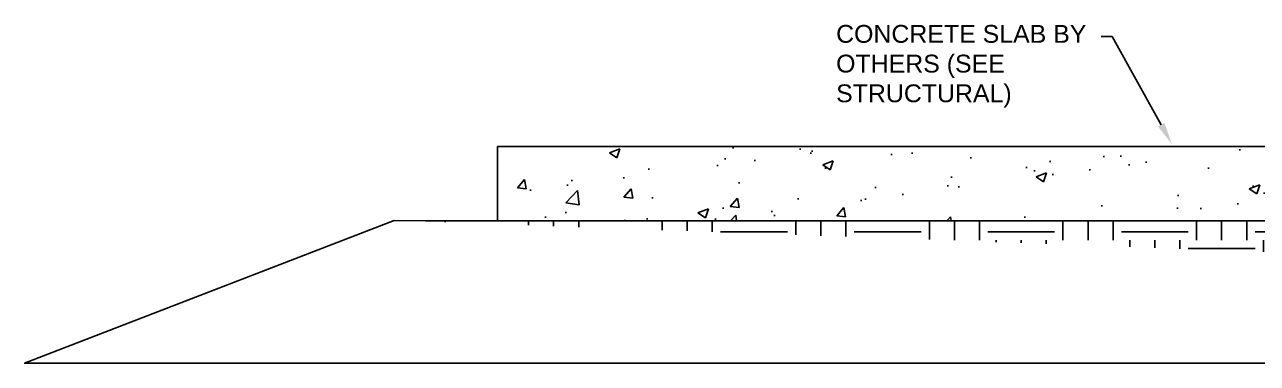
# Model space of a CAD drawing. Header units: feet. Extents: x -17 to 661, y -41 to 600.
# Drawn here: x 644.84 to 651.76, y 550.51 to 552.41 of the extents above; entities that cross this region are included whole.
import ezdxf
from ezdxf import colors
from ezdxf.entities.mleader import LeaderData, LeaderLine
from ezdxf.math import Vec2, Vec3

# ---------------------------------------------------------------- set-up
doc = ezdxf.new("R2010")
doc.units = ezdxf.units.FT
doc.header["$MEASUREMENT"] = 0
for name, color, linetype in [('ANNO-SYMBOL', 3, 'Continuous'), ('DETL-HTCH', 253, 'Continuous'), ('DETL-LTLN', 5, 'Continuous'), ('E-COND-RGS', 4, 'Continuous'), ('G-ANNO-TEXT', 1, 'Continuous')]:
    doc.layers.add(name, color=color, linetype=linetype)
doc.styles.add('NEI-A', font='arial.ttf')

msp = doc.modelspace()

# ---------------------------------------------------------------- hatches: boundary and pattern name
at = {"layer": 'DETL-HTCH', "true_color": 0xc7c8ca}
h = msp.add_hatch(dxfattribs=at)
h.set_pattern_fill('AR-CONC', color=9, scale=0.083333)
h.set_pattern_definition([(50, (634.5357, 545.8562), (0.597717, -0.052293), [0.0625, -0.6875]), (355, (634.5357, 545.8562), (-0.115626, 0.626827), [0.05, -0.55]), (100.4514, (634.58553, 545.8518), (0.48209, 0.574533), [0.053117, -0.584285]), (46.1842, (634.5357, 546.02285), (0.889368, -0.137933), [0.09375, -1.03125]), (96.6356, (634.6098, 546.0114), (0.778885, 0.811766), [0.079675, -0.876428]), (351.184, (634.5357, 546.02285), (0.778885, 0.811766), [0.075, -0.825]), (21, (634.61906, 545.9812), (0.497423, -0.335516), [0.0625, -0.6875]), (326, (634.61906, 545.9812), (0.202763, 0.604292), [0.05, -0.55]), (71.4514, (634.6605, 545.9532), (0.700185, 0.268776), [0.053117, -0.584285]), (37.5, (634.53572, 545.85619), (0.0101332, 0.2774115), [0, -0.5433333, 0, -0.5583333, 0, -0.5520833]), (7.5, (634.53572, 545.8562), (0.2192246, 0.3286764), [0, -0.3183333, 0, -0.5308333, 0, -0.2104167]), (327.5, (634.34989, 545.85619), (0.444852, -0.0187957), [0, -0.2083333, 0, -0.65, 0, -0.8625]), (317.5, (634.26656, 545.8562), (0.4859885, 0.083421), [0, -0.270833, 0, -0.431667, 0, -0.6125])])
h.paths.add_polyline_path([(655.2738, 551.7293), (647.4987, 551.7293), (647.4987, 551.3126), (654.8854, 551.3126), (655.1562, 551.3126), (655.2738, 551.3126)])
at = {"layer": 'E-COND-RGS'}
h = msp.add_hatch(dxfattribs=at)
h.set_pattern_fill('EARTH', color=256, scale=1.5000006)
h.paths.add_polyline_path([(660.2352, 550.5134), (659.0517, 550.9959), (655.7829, 550.9959), (646.9183, 551.3147), (644.8432, 550.5134)], flags=17)
h.paths.add_polyline_path([(655.9585, 551.1656, -0.199694), (655.6039, 551.3131), (646.9183, 551.3147), (644.8432, 550.5134), (660.2352, 550.5134), (658.6356, 551.1656)], flags=17)

# ---------------------------------------------------------------- linework, layer by layer
at = {"layer": 'ANNO-SYMBOL'}
for q in [(647.4987, 551.3126), (655.2738, 551.7293)]:
    msp.add_line((647.4987, 551.7293), q, dxfattribs=at)
at = {"layer": 'DETL-LTLN'}
msp.add_lwpolyline([(654.8854, 551.3126), (647.0934, 551.3126)], dxfattribs=at)
at = {"layer": 'E-COND-RGS'}
msp.add_lwpolyline([(658.2751, 551.3126), (660.2352, 550.5134), (644.8432, 550.5134), (646.9183, 551.3147), (658.2751, 551.3126)], dxfattribs=at)

# ---------------------------------------------------------------- leaders
at = {"layer": 'G-ANNO-TEXT'}
ml = msp.add_multileader_mtext('Standard', dxfattribs=at)
ml.set_content('\\A1;CONCRETE SLAB BY OTHERS (SEE STRUCTURAL)', color=256, style='NEI-A')
ml.set_leader_properties()
ml.build(insert=Vec2(0, 0))
ml.multileader.update_dxf_attribs({"dogleg_length": 0.0625, "arrow_head_size": 0.125})
ctx = ml.context
ctx.base_point, ctx.char_height, ctx.arrow_head_size, ctx.landing_gap_size, ctx.plane_origin = Vec3(649.3089, 552.3458), 0.1, 0.125, 0.09, Vec3(650.8697, 551.9096)
notes = []
notes.append((ctx, [(0, (1, 1, 0), (650.9485, 552.3458), (-1, 0), 0.0625, [(0, [(651.2846, 551.7418)], 0, [])])]))
ctx.mtext.insert, ctx.mtext.width, ctx.mtext.flow_direction = Vec3(649.3989, 552.4105), 1.558791, 5
for ctx, leaders in notes:
    for number, flags, end, landing, length, lines in leaders:
        leader = LeaderData()
        leader.index, (leader.has_last_leader_line, leader.has_dogleg_vector, leader.attachment_direction) = number, flags
        leader.last_leader_point, leader.dogleg_vector, leader.dogleg_length = Vec3(end), Vec3(landing), length
        for number, points, colour, breaks in lines:
            line = LeaderLine()
            line.index, line.vertices, line.color, line.breaks = number, Vec3.list(points), colors.encode_raw_color(colour), breaks
            leader.lines.append(line)
        ctx.leaders.append(leader)

doc.saveas('drawing.dxf')
